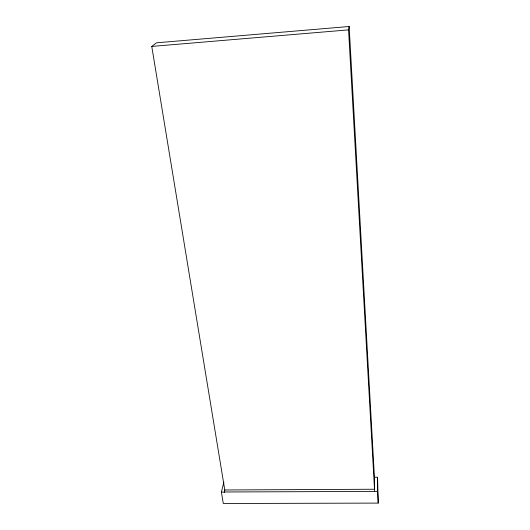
<?xml version="1.0" encoding="UTF-8"?>
<svg xmlns="http://www.w3.org/2000/svg" width="530" height="530" viewBox="0 0 530 530"><rect width="100%" height="100%" fill="white"/><g stroke="black" fill="none" stroke-linecap="round" stroke-linejoin="round"><path stroke-width="0.79" d="M378.234 503.096L377.599 491.396L374.511 491.409L374.551 477.199L377.572 477.292L378.234 503.096L223.289 503.5L221.388 492.112L223.879 482.181M374.518 489.356L348.555 29.872L349.157 26.5L156.469 42.817L151.766 46.428L224.806 490.098L224.309 492.098L221.388 492.112M224.309 492.098L224.786 489.978L374.511 489.236M151.766 46.428L348.555 29.872M224.289 491.986L374.511 491.409M349.157 26.5L374.551 479.286M377.572 477.292L377.599 491.396"/></g></svg>
